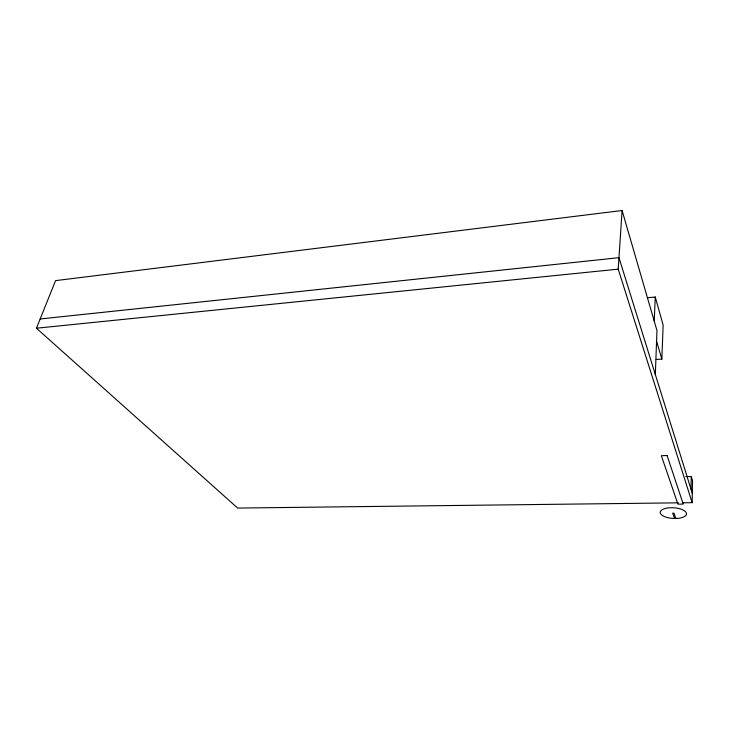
<?xml version="1.0" encoding="UTF-8"?>
<svg xmlns="http://www.w3.org/2000/svg" width="729" height="729" viewBox="0 0 729 729"><rect width="100%" height="100%" fill="white"/><g stroke="black" fill="none" stroke-linecap="round" stroke-linejoin="round"><path stroke-width="1.09" d="M691.019 489.214L691.265 476.529L685.807 476.648M683.046 502.791L692.14 502.682L692.55 480.748L691.265 476.529M656.209 359.452L661.85 359.078L663.135 325.098L655.262 297.022L647.334 297.733M655.325 374.533L656.966 330.519L622.083 210.508L55.568 280.629L36.45 328.214L237.654 508.067L678.499 502.837M654.223 321.097L655.262 297.022M692.14 502.682L618.21 269.147L622.083 210.508M40.168 318.974L618.967 257.683L692.313 493.369M36.45 328.214L618.21 269.147M674.571 518.483L672.667 513.161L673.97 513.152L675.856 518.474M656.528 341.072L661.85 359.078M676.886 518.437L673.523 518.465A13.168 5.34 3.6 0 1 661.385 510.273A13.168 5.34 3.6 0 1 683.346 510.145A13.168 5.34 3.6 0 1 676.886 518.437M667.09 455.525L661.349 455.698L677.924 504.149L683.246 504.085L667.09 455.525"/></g></svg>
